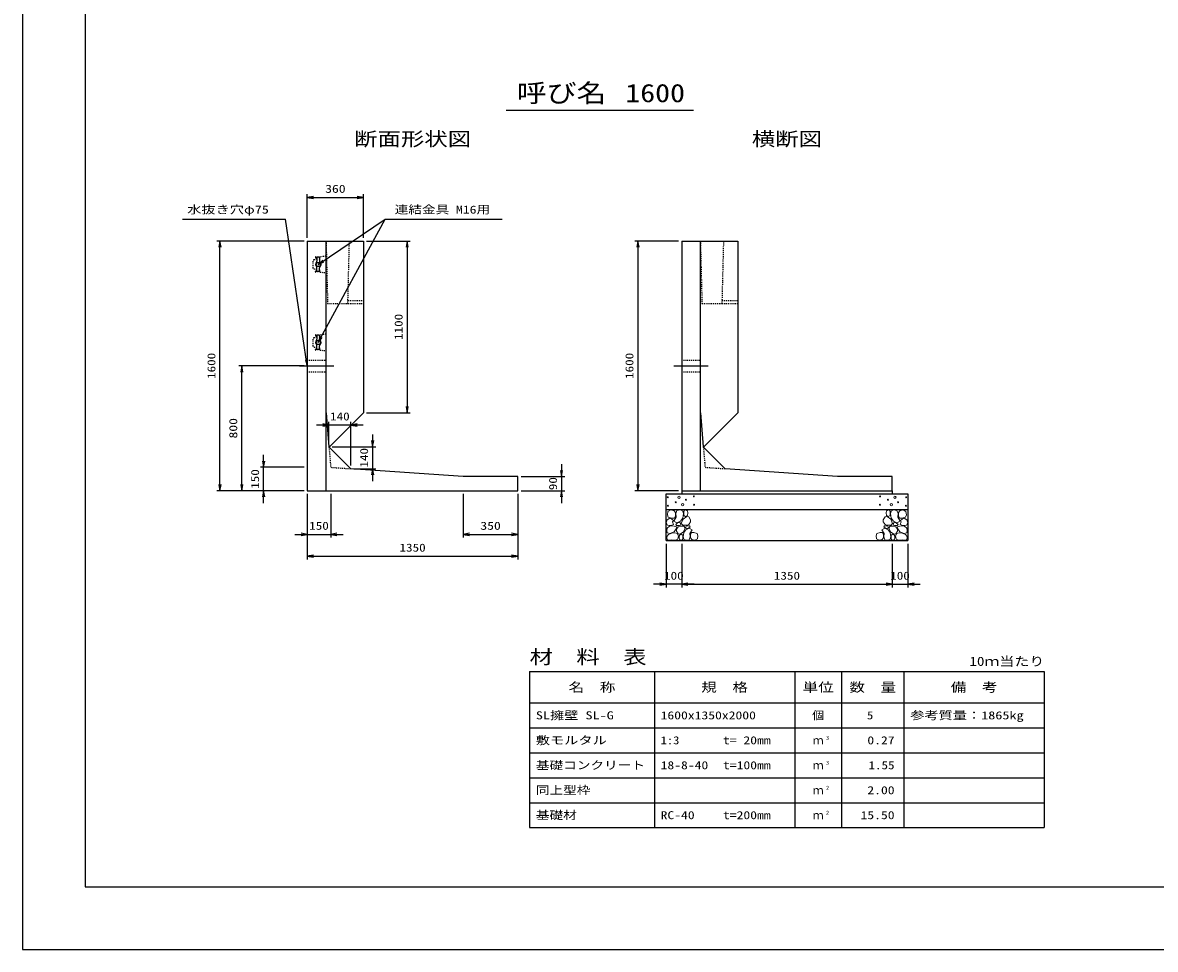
# Model space of a CAD drawing. Units: millimetres at full size. Extents: x 0 to 16820, y 0 to 11880.
# Drawn here: x 0 to 7262, y 0 to 5940 of the extents above; entities that cross this region are included whole.
import ezdxf
from ezdxf.enums import TextEntityAlignment as Align

# ---------------------------------------------------------------- set-up
doc = ezdxf.new("R2010")
doc.units = ezdxf.units.MM
doc.linetypes.add('CHAIN', pattern=[18.5, 12, -1.5, 3.5, -1.5])
doc.linetypes.add('DASHED_SPACED', pattern=[12, 6, -6])
for name, color, linetype, lineweight in [('D-BMK', 2, 'DASHED_SPACED', 25), ('D-DCR-HCHn', 4, 'Continuous', 9), ('D-MTR-FRAM', 7, 'Continuous', 25), ('D-MTR-LINE', 7, 'Continuous', 25), ('D-STR-DIM', 7, 'Continuous', 25), ('D-STR-STRn', 1, 'Continuous', 25), ('D-STR-TXT', 7, 'Continuous', 25), ('D-TTL', 2, 'Continuous', 25), ('D-TTL-TXT', 7, 'Continuous', 25)]:
    doc.layers.add(name, color=color, linetype=linetype, lineweight=lineweight)
doc.layers.add('D-MTR', color=7, linetype='Continuous')
doc.layers.add('D-MTR-TXT', color=7, linetype='Continuous')
doc.styles.add('ＭＳ ゴシック', font='')
doc.styles.get('ＭＳ ゴシック').set_extended_font_data('MS Gothic')

# ---------------------------------------------------------------- blocks, each defined once
blk = doc.blocks.new('open_arrow')
at = {"color": 0, "linetype": 'Continuous', "lineweight": -2}
blk.add_lwpolyline([(7.5, 1.25), (0, 0), (7.5, -1.25)], dxfattribs=at)
blk = doc.blocks.new('30KN')
at = {"color": 1, "linetype": 'DASHED_SPACED', "lineweight": 25}
for p, q in [((-85, 19.095), (-85, -19.095)), ((-58, 31.14), (-76.155, 29.028)), ((-68, 47.5), (-68, 45.66)), ((-65.5, 41.33), (-60.5, 38.443)), ((-54, 46), (-62.257, 46)), ((-40.306, 45.707), (-41.691, 35.314)), ((0, 53), (-37.704, 48.287)), ((0, -53), (0, 53)), ((-76.155, -29.028), (-58, -31.14)), ((-68, -47.5), (-68, -45.66)), ((-65.5, -41.33), (-60.5, -38.443)), ((-54, -46), (-62.257, -46)), ((-41.691, -35.314), (-40.306, -45.707)), ((-37.704, -48.287), (0, -53))]:
    blk.add_line(p, q, dxfattribs=at)
at = {"color": 1, "linetype": 'Continuous', "lineweight": 25}
for p, q in [((-58, 42), (-58, 21.448)), ((-46, 46), (-54, 46)), ((-42, 42), (-42, 21.448)), ((-58, -42), (-58, -21.448)), ((-46, -46), (-54, -46)), ((-42, -42), (-42, -21.448))]:
    blk.add_line(p, q, dxfattribs=at)
blk.add_circle((-50, 0), 13, dxfattribs=at)
at = {"color": 1, "linetype": 'DASHED_SPACED', "lineweight": 25}
for centre, radius, start, end in [((-75, 19.095), 10, 96.63251, 180), ((-66.5, 47.5), 1.5, 19.47123, 180), ((-63, 45.66), 5, 180, 240), ((-62.257, 49), 3, 199.47122, 270), ((-63, 34.113), 5, 0, 60), ((-37.332, 45.31), 3, 97.12502, 172.40536), ((-75, -19.095), 10, 180, 263.36749), ((-63, -45.66), 5, 120, 180), ((-66.5, -47.5), 1.5, 180, 340.57225), ((-62.257, -49), 3, 90, 160.55052), ((-63, -34.113), 5, 300, 0), ((-37.332, -45.31), 3, 187.59464, 262.87498)]:
    blk.add_arc(centre, radius, start, end, dxfattribs=at)
at = {"color": 1, "linetype": 'Continuous', "lineweight": 25}
for centre, radius, start, end in [((-50, 0), 18, 129.95842, 230.0969), ((-68, 21.448), 10, 310.0894, 0), ((-54, 42), 4, 90, 180), ((-46, 42), 4, 0, 90), ((-44.665, 35.71), 3, 332.67182, 352.40536), ((-32, 21.448), 10, 180, 229.9948), ((-50, 0), 18, 310.0052, 50.12245), ((-68, -21.448), 10, 0, 49.9948), ((-54, -42), 4, 180, 270), ((-46, -42), 4, 270, 0), ((-32, -21.448), 10, 130.0052, 180), ((-44.665, -35.71), 3, 7.59464, 27.32818)]:
    blk.add_arc(centre, radius, start, end, dxfattribs=at)

msp = doc.modelspace()

# ---------------------------------------------------------------- linework, layer by layer
at = {"layer": 'D-BMK', "linetype": 'CHAIN'}
for p, q in [((1775, 3740), (1995, 3740)), ((4175, 3740), (4395, 3740))]:
    msp.add_line(p, q, dxfattribs=at)
at = {"layer": 'D-BMK'}
for p, q in [((1963.779, 3220.91), (1975, 3090)), ((4363.779, 3220.91), (4375, 3090)), ((1975, 3090), (2103.779, 3080.91)), ((4375, 3090), (4503.779, 3080.91))]:
    msp.add_line(p, q, dxfattribs=at)
at = {"layer": 'D-DCR-HCHn'}
for points in [[(4132.281, 2753.808), (4125.346, 2733.005), (4134.592, 2719.136), (4157.707, 2716.824), (4173.488, 2723.599), (4166.952, 2739.939), (4171.575, 2749.185), (4162.33, 2758.431), (4148.461, 2763.053)], [(4176.198, 2811.594), (4155.395, 2816.217), (4136.904, 2806.971), (4134.592, 2786.168), (4139.215, 2769.988), (4162.33, 2763.053), (4178.51, 2763.053), (4185.444, 2774.611), (4185.444, 2800.037)], [(4194.69, 2813.906), (4187.756, 2793.102), (4190.067, 2769.988), (4173.887, 2744.562), (4194.69, 2733.005), (4217.805, 2744.562), (4231.673, 2763.053), (4236.296, 2793.102), (4231.673, 2809.283), (4217.805, 2816.217)], [(4233.985, 2758.431), (4222.427, 2730.693), (4231.673, 2719.136), (4259.411, 2719.136), (4270.968, 2723.759), (4282.525, 2739.939), (4282.525, 2753.808), (4270.968, 2772.299), (4257.099, 2774.611)], [(4238.608, 2809.283), (4238.608, 2781.545), (4250.165, 2774.611), (4261.722, 2781.545), (4264.034, 2797.725), (4261.722, 2811.594), (4245.542, 2816.217)], [(5566.015, 2758.431), (5577.573, 2730.693), (5568.327, 2719.136), (5540.589, 2719.136), (5529.032, 2723.759), (5517.475, 2739.939), (5517.475, 2753.808), (5529.032, 2772.299), (5542.901, 2774.611)], [(5561.392, 2809.283), (5561.392, 2781.545), (5549.835, 2774.611), (5538.278, 2781.545), (5535.966, 2797.725), (5538.278, 2811.594), (5554.458, 2816.217)], [(5605.31, 2813.906), (5612.244, 2793.102), (5609.933, 2769.988), (5626.113, 2744.562), (5605.31, 2733.005), (5582.195, 2744.562), (5568.327, 2763.053), (5563.704, 2793.102), (5568.327, 2809.283), (5582.195, 2816.217)], [(5623.802, 2811.594), (5644.605, 2816.217), (5663.096, 2806.971), (5665.408, 2786.168), (5660.785, 2769.988), (5637.67, 2763.053), (5621.49, 2763.053), (5614.556, 2774.611), (5614.556, 2800.037)], [(5667.719, 2753.808), (5674.654, 2733.005), (5665.408, 2719.136), (5642.293, 2716.824), (5626.512, 2723.599), (5633.048, 2739.939), (5628.425, 2749.185), (5637.67, 2758.431), (5651.539, 2763.053)], [(4176.155, 2677.009), (4193.277, 2702.692), (4191.137, 2709.112), (4167.594, 2715.533), (4146.192, 2713.393), (4131.21, 2700.551), (4129.07, 2685.57), (4131.21, 2670.588), (4148.332, 2666.308)], [(4199.313, 2733.005), (4187.756, 2723.759), (4192.379, 2716.824), (4208.559, 2716.824), (4215.493, 2719.136), (4220.116, 2728.382), (4213.182, 2735.316)], [(4236.082, 2677.009), (4246.783, 2702.692), (4238.222, 2713.393), (4212.539, 2713.393), (4201.838, 2709.112), (4191.137, 2694.131), (4191.137, 2681.289), (4201.838, 2664.167), (4214.679, 2662.027)], [(4272.466, 2625.643), (4278.886, 2644.905), (4276.746, 2666.308), (4291.728, 2689.85), (4272.466, 2700.551), (4251.063, 2689.85), (4238.222, 2672.728), (4233.941, 2644.905), (4238.222, 2629.924), (4251.063, 2623.503)], [(4268.185, 2700.551), (4278.886, 2709.112), (4274.606, 2715.533), (4259.624, 2715.533), (4253.204, 2713.393), (4248.923, 2704.832), (4255.344, 2698.411)], [(5527.534, 2625.643), (5521.114, 2644.905), (5523.254, 2666.308), (5508.272, 2689.85), (5527.534, 2700.551), (5548.937, 2689.85), (5561.778, 2672.728), (5566.059, 2644.905), (5561.778, 2629.924), (5548.937, 2623.503)], [(5531.815, 2700.551), (5521.114, 2709.112), (5525.394, 2715.533), (5540.376, 2715.533), (5546.796, 2713.393), (5551.077, 2704.832), (5544.656, 2698.411)], [(5563.918, 2677.009), (5553.217, 2702.692), (5561.778, 2713.393), (5587.461, 2713.393), (5598.162, 2709.112), (5608.863, 2694.131), (5608.863, 2681.289), (5598.162, 2664.167), (5585.321, 2662.027)], [(5600.687, 2733.005), (5612.244, 2723.759), (5607.621, 2716.824), (5591.441, 2716.824), (5584.507, 2719.136), (5579.884, 2728.382), (5586.818, 2735.316)], [(5623.845, 2677.009), (5606.723, 2702.692), (5608.863, 2709.112), (5632.406, 2715.533), (5653.808, 2713.393), (5668.79, 2700.551), (5670.93, 2685.57), (5668.79, 2670.588), (5651.668, 2666.308)], [(4184.716, 2623.503), (4199.698, 2629.924), (4203.978, 2651.326), (4195.417, 2666.308), (4180.435, 2670.588), (4161.173, 2668.448), (4139.771, 2659.887), (4129.07, 2647.045), (4129.07, 2632.064), (4135.49, 2623.503), (4161.173, 2625.643)], [(4231.801, 2629.924), (4231.801, 2655.606), (4221.1, 2662.027), (4210.399, 2655.606), (4208.259, 2640.625), (4210.399, 2627.783), (4225.381, 2623.503)], [(4289.588, 2627.783), (4308.85, 2623.503), (4325.972, 2632.064), (4328.112, 2651.326), (4323.831, 2666.308), (4302.429, 2672.728), (4287.447, 2672.728), (4281.027, 2662.027), (4281.027, 2638.484)], [(5510.412, 2627.783), (5491.15, 2623.503), (5474.028, 2632.064), (5471.888, 2651.326), (5476.169, 2666.308), (5497.571, 2672.728), (5512.553, 2672.728), (5518.973, 2662.027), (5518.973, 2638.484)], [(5568.199, 2629.924), (5568.199, 2655.606), (5578.9, 2662.027), (5589.601, 2655.606), (5591.741, 2640.625), (5589.601, 2627.783), (5574.619, 2623.503)], [(5615.284, 2623.503), (5600.302, 2629.924), (5596.022, 2651.326), (5604.583, 2666.308), (5619.565, 2670.588), (5638.827, 2668.448), (5660.229, 2659.887), (5670.93, 2647.045), (5670.93, 2632.064), (5664.51, 2623.503), (5638.827, 2625.643)]]:
    msp.add_lwpolyline(points, close=True, dxfattribs=at)
for centre, radius in [((4208.336, 2897.43), 7.5), ((4303.131, 2903.481), 3), ((5496.869, 2903.481), 3), ((5591.664, 2897.43), 7.5), ((4135.727, 2897.43), 3), ((4136.869, 2843.919), 3), ((4187.292, 2865.761), 3), ((4231.664, 2849.97), 7.5), ((4252.708, 2881.639), 3), ((4304.273, 2849.97), 3), ((5495.727, 2849.97), 3), ((5547.292, 2881.639), 3), ((5568.336, 2849.97), 7.5), ((5612.708, 2865.761), 3), ((5663.131, 2843.919), 3), ((5664.273, 2897.43), 3)]:
    msp.add_circle(centre, radius, dxfattribs=at)
at = {"layer": 'D-MTR-FRAM'}
for p, q in [((3250, 1780), (6550, 1780)), ((3250, 1780), (3250, 780)), ((6550, 1780), (6550, 780)), ((3250, 780), (6550, 780))]:
    msp.add_line(p, q, dxfattribs=at)
at = {"layer": 'D-MTR-LINE'}
for p, q in [((4050, 1780), (4050, 780)), ((4950, 1780), (4950, 780)), ((5250, 1780), (5250, 780)), ((5650, 1780), (5650, 780)), ((3250, 1580), (6550, 1580)), ((3250, 1420), (6550, 1420)), ((3250, 1260), (6550, 1260)), ((3250, 1100), (6550, 1100)), ((3250, 940), (6550, 940))]:
    msp.add_line(p, q, dxfattribs=at)
at = {"layer": 'D-STR-DIM'}
for p, q in [((1825, 4560), (1825, 4840)), ((1825, 4820), (2185, 4820)), ((2185, 4560), (2185, 4840)), ((1805, 4540), (1245, 4540)), ((1265, 2940), (1265, 4540)), ((2205, 4540), (2485, 4540)), ((2465, 4540), (2465, 3440)), ((4205, 4540), (3925, 4540)), ((3945, 4540), (3945, 2940)), ((1805, 3740), (1385, 3740)), ((1405, 2940), (1405, 3740)), ((2205, 3440), (2485, 3440)), ((2183.779, 3360.91), (1883.779, 3360.91)), ((1963.779, 3240.91), (1963.779, 3380.91)), ((2103.779, 3100.91), (2103.779, 3380.91)), ((2243.779, 3300.91), (2243.779, 3000.91)), ((1983.779, 3220.91), (2263.779, 3220.91)), ((1545, 2860), (1545, 3170)), ((1805, 3090), (1525, 3090)), ((2123.779, 3080.91), (2263.779, 3080.91)), ((3455, 3110), (3455, 2860)), ((3195, 3030), (3475, 3030)), ((1805, 2940), (1245, 2940)), ((1805, 2940), (1385, 2940)), ((1805, 2940), (1525, 2940)), ((1825, 2920), (1825, 2639.999)), ((1825, 2920), (1825, 2499.849)), ((1975, 2920), (1975, 2639.999)), ((2825, 2920), (2825, 2639.999)), ((3175, 2920), (3175, 2639.999)), ((3175, 2920), (3175, 2499.849)), ((3195, 2940), (3475, 2940)), ((4205, 2940), (3925, 2940)), ((1745, 2659.999), (2055, 2659.999)), ((2825, 2659.999), (3175, 2659.999)), ((4125, 2600), (4125, 2320)), ((4225, 2600), (4225, 2320)), ((4225, 2600), (4225, 2320)), ((5575, 2600), (5575, 2320)), ((5575, 2600), (5575, 2320)), ((5675, 2600), (5675, 2320)), ((1825, 2519.849), (3175, 2519.849)), ((4305, 2340), (4045, 2340)), ((4225, 2340), (5575, 2340)), ((5495, 2340), (5755, 2340))]:
    msp.add_line(p, q, dxfattribs=at)
at = {"layer": 'D-STR-STRn'}
for p, q in [((1825, 4540), (1825, 2940)), ((1825, 4540), (2185, 4540)), ((1945, 2940), (1945, 4540)), ((2185, 4540), (2185, 3440)), ((4225, 4540), (4225, 2940)), ((4225, 4540), (4585, 4540)), ((4345, 2940), (4345, 4540)), ((4585, 4540), (4585, 3440)), ((1945, 3440), (1963.779, 3220.91)), ((2185, 3440), (1964.844, 3219.844)), ((4345, 3440), (4363.779, 3220.91)), ((4585, 3440), (4364.844, 3219.844)), ((2103.779, 3080.91), (1963.779, 3220.91)), ((4503.779, 3080.91), (4363.779, 3220.91)), ((2825, 3030), (2103.779, 3080.91)), ((5225, 3030), (4503.779, 3080.91)), ((3175, 3030), (2825, 3030)), ((3175, 2940), (3175, 3030)), ((5575, 3030), (5225, 3030)), ((5575, 2940), (5575, 3030)), ((1825, 2940), (3175, 2940)), ((4125, 2620), (4125, 2920)), ((4125, 2920), (5675, 2920)), ((4225, 2940), (5455, 2940)), ((4225, 2940), (4225, 2920)), ((4225, 2940), (5575, 2940)), ((5575, 2940), (5575, 2920)), ((5675, 2920), (5675, 2620)), ((4125, 2820), (5675, 2820)), ((4125, 2620), (5675, 2620))]:
    msp.add_line(p, q, dxfattribs=at)
at = {"layer": 'D-STR-STRn', "linetype": 'DASHED_SPACED'}
for p, q in [((1945, 4540), (1955, 4140)), ((2085, 4140), (2095, 4540)), ((4345, 4540), (4355, 4140)), ((4485, 4140), (4495, 4540)), ((1955, 4140), (2085, 4140)), ((2085, 4140), (2185, 4140)), ((2085.5, 4160), (2185, 4160)), ((4355, 4140), (4485, 4140)), ((4485, 4140), (4585, 4140)), ((4485.5, 4160), (4585, 4160)), ((1825, 3777.5), (1945, 3777.5)), ((4225, 3777.5), (4345, 3777.5)), ((1825, 3702.5), (1945, 3702.5)), ((4225, 3702.5), (4345, 3702.5))]:
    msp.add_line(p, q, dxfattribs=at)
at = {"layer": 'D-STR-TXT'}
for p, q in [((1025, 4680), (1685, 4680)), ((1825, 3740), (1685, 4680)), ((1895, 3890), (2325, 4680)), ((1895, 4390), (2325, 4680)), ((2325, 4680), (3075, 4680))]:
    msp.add_line(p, q, dxfattribs=at)
at = {"layer": 'D-TTL'}
for points in [[(0, 0), (16820, 0), (16820, 11880), (0, 11880)], [(400, 400), (16420, 400), (16420, 11480), (400, 11480)]]:
    msp.add_lwpolyline(points, close=True, dxfattribs=at)
at = {"layer": 'D-TTL-TXT'}
msp.add_line((3100, 5380), (4300, 5380), dxfattribs=at)

# ---------------------------------------------------------------- block references
at = {"layer": 'D-STR-DIM', "xscale": 5.33, "yscale": 5.33}
for p in [(1825, 4820), (2103.779, 3360.91), (1975, 2659.999), (2825, 2659.999), (1825, 2519.849), (4225, 2340), (4225, 2340), (5675, 2340)]:
    msp.add_blockref('open_arrow', p, dxfattribs=at)
for p, rotation in [((2185, 4820), 180), ((1265, 4540), 270), ((2465, 4540), 270), ((3945, 4540), 270), ((1405, 3740), 270), ((2465, 3440), 90), ((1963.779, 3360.91), 180), ((2243.779, 3220.91), 90), ((1545, 3090), 90), ((2243.779, 3080.91), 270), ((3455, 3030), 90), ((1265, 2940), 90), ((1405, 2940), 90), ((3945, 2940), 90), ((1545, 2940), 270), ((3455, 2940), 270), ((1825, 2659.999), 180), ((3175, 2659.999), 180), ((3175, 2519.849), 180), ((4125, 2340), 180), ((5575, 2340), 180), ((5575, 2340), 180)]:
    msp.add_blockref('open_arrow', p, dxfattribs=dict(at, rotation=rotation))
at = {"layer": 'D-STR-STRn'}
for p in [(1945, 4390), (1945, 3890)]:
    msp.add_blockref('30KN', p, dxfattribs=at)
at = {"layer": 'D-STR-TXT', "xscale": 5.33, "yscale": 5.33}
for p, rotation in [((1895, 4390), 34), ((1895, 3890), 61.4), ((1825, 3740), 98.5)]:
    msp.add_blockref('open_arrow', p, dxfattribs=dict(at, rotation=rotation))

# ---------------------------------------------------------------- texts
at = {"layer": 'D-MTR', "style": 'ＭＳ ゴシック', "width": 1.25}
msp.add_text('材\u3000料\u3000表', height=87.98, dxfattribs=at).set_placement((3250, 1804), align=Align.BOTTOM_LEFT)
at = {"layer": 'D-MTR', "style": 'ＭＳ ゴシック', "width": 1.2}
msp.add_text('10ｍ当たり', height=58.65, dxfattribs=at).set_placement((6550, 1799.333), align=Align.BOTTOM_RIGHT)
at = {"layer": 'D-MTR-TXT', "style": 'ＭＳ ゴシック'}
for s, height, width, p in [('名\u3000称', 58.65, 1.25, (3650, 1680)), ('規\u3000格', 58.65, 1.25, (4500, 1680)), ('単位', 58.65, 1.25, (5100, 1680)), ('数\u3000量', 58.65, 1.25, (5450, 1680)), ('備\u3000考', 58.65, 1.25, (6100, 1680)), ('個', 51.32, 1.1, (5100, 1500))]:
    msp.add_text(s, height=height, dxfattribs=dict(at, width=width)).set_placement(p, align=Align.MIDDLE_CENTER)
for s, width, p in [('SL擁壁 SL-G', 1.3, (3290, 1500)), ('1600x1350x2000', 1.25, (4090, 1500)), ('参考質量：1865kg', 1.3, (5690, 1500)), ('敷モルタル', 1.3, (3290, 1340)), ('1:3', 1.15, (4090, 1340)), ('t= 20mm', 1.25, (4490, 1340)), ('基礎コンクリート', 1.25, (3290, 1180)), ('18-8-40', 1.25, (4090, 1180)), ('t=100mm', 1.25, (4490, 1180)), ('同上型枠', 1.25, (3290, 1020)), ('基礎材', 1.25, (3290, 860)), ('RC-40', 1.25, (4090, 860)), ('t=200mm', 1.25, (4490, 860))]:
    msp.add_text(s, height=51.32, dxfattribs=dict(at, width=width)).set_placement(p, align=Align.MIDDLE_LEFT)
for s, width, p in [('5', 1.15, (5453.553, 1500)), ('0.27', 1.25, (5590, 1340)), ('1.55', 1.2, (5590, 1180)), ('2.00', 1.25, (5590, 1020)), ('15.50', 1.25, (5590, 860))]:
    msp.add_text(s, height=51.32, dxfattribs=dict(at, width=width)).set_placement(p, align=Align.MIDDLE_RIGHT)
for p in [(5100, 1340), (5100, 1180), (5100, 1020), (5100, 860)]:
    msp.add_text('ｍ', height=51.32, dxfattribs=at).set_placement(p, align=Align.MIDDLE_CENTER)
at = {"layer": 'D-MTR-TXT', "style": 'ＭＳ ゴシック', "width": 1.15}
for s, p in [('3', (5150, 1335.333)), ('3', (5150, 1175.333)), ('2', (5150, 1015.333)), ('2', (5150, 855.333))]:
    msp.add_text(s, height=25.66, dxfattribs=at).set_placement(p, align=Align.BOTTOM_LEFT)
at = {"layer": 'D-STR-DIM', "style": 'ＭＳ ゴシック'}
for s, width, p in [('360', 1.25, (2005, 4875)), ('140', 1.2, (2033.779, 3415.91)), ('150', 1.2, (1900, 2714.999)), ('350', 1.25, (3000, 2714.999)), ('1350', 1.2, (2500, 2574.849)), ('100', 1.2, (4175, 2395)), ('1350', 1.2, (4900, 2395)), ('100', 1.2, (5625, 2395))]:
    msp.add_text(s, height=51.32, dxfattribs=dict(at, width=width)).set_placement(p, align=Align.MIDDLE_CENTER)
for s, width, p in [('1100', 1.2, (2410, 3990)), ('1600', 1.2, (1210, 3740)), ('1600', 1.2, (3890, 3740)), ('800', 1.25, (1350, 3340)), ('140', 1.2, (2188.779, 3150.91)), ('150', 1.2, (1490, 3015)), ('90', 1.2, (3400, 2985))]:
    msp.add_text(s, height=51.32, rotation=90, dxfattribs=dict(at, width=width)).set_placement(p, align=Align.MIDDLE_CENTER)
at = {"layer": 'D-STR-TXT', "style": 'ＭＳ ゴシック'}
for s, width, p in [('水抜き穴φ75', 1.3, (1055, 4700.667)), ('連結金具 M16用', 1.25, (2385, 4700.667))]:
    msp.add_text(s, height=51.32, dxfattribs=dict(at, width=width)).set_placement(p, align=Align.BOTTOM_LEFT)
at = {"layer": 'D-TTL-TXT', "style": 'ＭＳ ゴシック'}
for s, height, width, p in [('呼び名', 117.3, 1.2, (3455, 5395)), ('1600', 117.3, 1.2, (4055, 5395)), ('断面形状図', 87.98, 1.25, (2500, 5124)), ('横断図', 87.98, 1.25, (4900, 5124))]:
    msp.add_text(s, height=height, dxfattribs=dict(at, width=width)).set_placement(p, align=Align.BOTTOM_CENTER)

doc.saveas('drawing.dxf')
